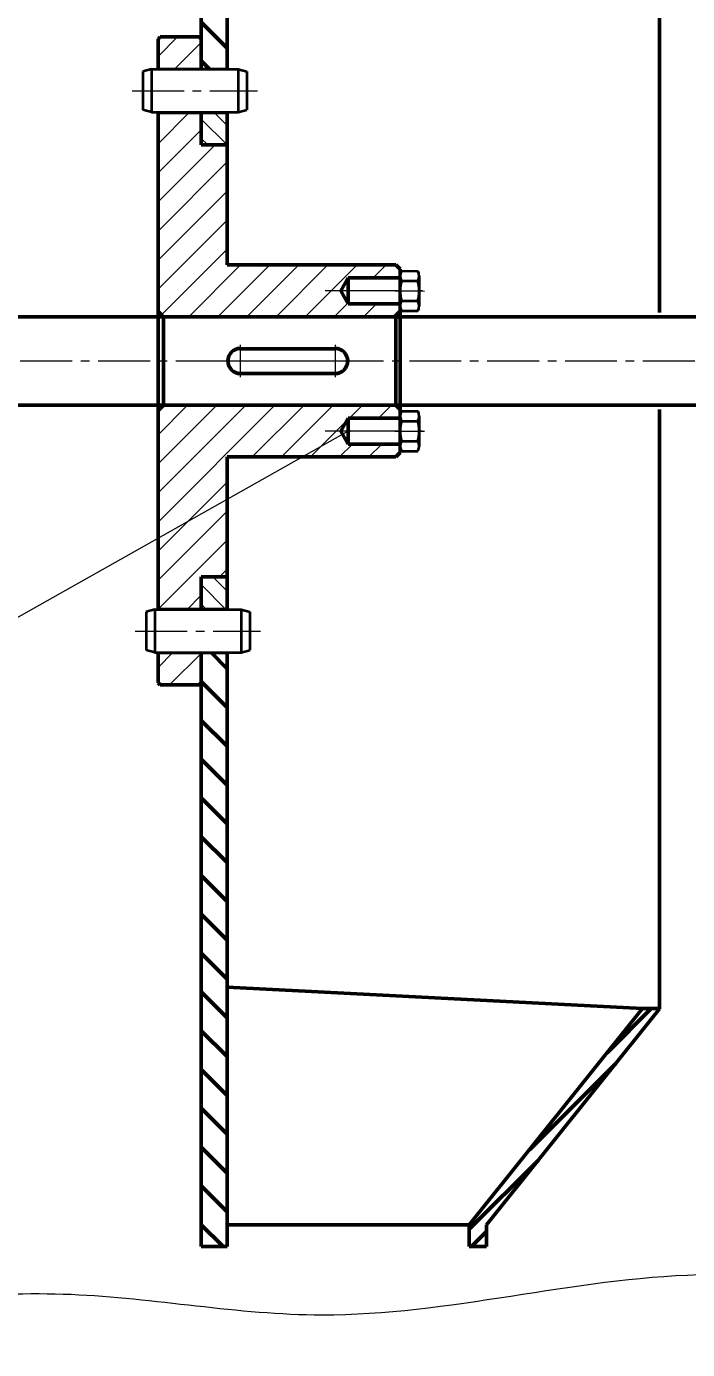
# Model space of a CAD drawing. Header units: millimetres. Extents: x 205 to 2583, y 885 to 2567.
# Drawn here: x 1549 to 1701.9, y 1731.3 to 2037.6 of the extents above; entities that cross this region are included whole.
import ezdxf

# ---------------------------------------------------------------- set-up
doc = ezdxf.new("R2010")
doc.units = ezdxf.units.MM
for name, pattern in [('ACAD_ISO02W100', [15, 12, -3]), ('CENTER', [50.8, 31.75, -6.35, 6.35, -6.35]), ('点画线', [18, 12, -2, 2, -2])]:
    doc.linetypes.add(name, pattern=pattern)
doc.layers.get('0').update_dxf_attribs({"lineweight": 18})
for name, color, linetype, lineweight in [('中心线层', 1, '点画线', 18), ('尺寸线层', 3, 'Continuous', 18), ('点划线', 1, 'CENTER', 18), ('粗实线', 7, 'Continuous', 50), ('粗实线层', 7, 'Continuous', 35), ('细实线层', 7, 'Continuous', 18), ('虚线', 2, 'ACAD_ISO02W100', 18)]:
    doc.layers.add(name, color=color, linetype=linetype, lineweight=lineweight)
doc.styles.get("Standard").update_dxf_attribs({"font": ''})
doc.styles.add('标准', font='', dxfattribs={"width": 0.667})
doc.styles.get('Standard').set_extended_font_data('arial')
doc.styles.get('标准').set_extended_font_data('宋体')
doc.dimstyles.new('角度标注', dxfattribs={"dimscale": 5, "dimtxt": 3.5, "dimasz": 3, "dimexe": 3, "dimexo": 1, "dimgap": 1, "dimtad": 1, "dimtih": 1, "dimtoh": 1, "dimdsep": 46, "dimtxsty": 'Standard', "dimcen": 1.5, "dimdle": 6, "dimaunit": 1, "dimadec": 0, "dimazin": 0, "dimtfac": 1, "dimtmove": 0, "dimatfit": 3, "dimfxl": 1, "dimtolj": 1, "dimarcsym": 0})
pattern_1 = [(135, (0, 0), (-4.490128, -4.490128), [])]
pattern_2 = [(135, (0, 0), (-2.245064, -2.245064), [])]
pattern_3 = [(45, (0, 0), (-3.367596, 3.367596), [])]

# ---------------------------------------------------------------- blocks, each defined once
blk = doc.blocks.new('*X8')
at = {"layer": '尺寸线层', "linetype": 'Continuous'}
for points in [[(1394.4, 1442.94), (1409.4, 1445.44), (1409.4, 1440.44)], [(2119.4, 1442.94), (2104.4, 1445.44), (2104.4, 1440.44)]]:
    blk.add_hatch(color=0, dxfattribs=at).paths.add_polyline_path(points, flags=0)
at = {"layer": '尺寸线层', "color": 0, "linetype": 'Continuous'}
for p, q in [((2119.4, 1955.18), (2119.4, 1427.94)), ((1394.4, 1525.18), (1394.4, 1427.94)), ((1394.4, 1442.94), (2119.4, 1442.94))]:
    blk.add_line(p, q, dxfattribs=at)
at = {"layer": '尺寸线层', "color": 0, "insert": (1756.9, 1456.87), "char_height": 17.5, "width": 76.8826, "attachment_point": 5}
blk.add_mtext('720', dxfattribs=at)
blk = doc.blocks.new('_CAXARROW')
blk.add_hatch(color=0).paths.add_polyline_path([(0, 0), (-1, 0.125), (-1, -0.125)], flags=0)
blk = doc.blocks.new('*X11')
at = {"layer": '中心线层', "linetype": '点画线', "lineweight": 18}
blk.add_line((-2.5, 0), (26.5, 0), dxfattribs=at)
at = {"layer": '粗实线层'}
for p, q in [((2, 5), (0, 4.46)), ((0, 4.46), (0, -4.46)), ((2, 5), (2, -5)), ((2, 5), (22, 5)), ((22, 5), (22, -5)), ((22, 5), (24, 4.46)), ((24, 4.46), (24, -4.46)), ((2, -5), (0, -4.46)), ((2, -5), (22, -5)), ((22, -5), (24, -4.46))]:
    blk.add_line(p, q, dxfattribs=at)
blk = doc.blocks.new('*X12')
at = {"layer": '中心线层', "linetype": '点画线', "lineweight": 18}
blk.add_line((-2.5, 0), (26.5, 0), dxfattribs=at)
at = {"layer": '粗实线层'}
for p, q in [((2, 5), (0, 4.46)), ((0, 4.46), (0, -4.46)), ((2, 5), (2, -5)), ((2, 5), (22, 5)), ((22, 5), (22, -5)), ((22, 5), (24, 4.46)), ((24, 4.46), (24, -4.46)), ((2, -5), (0, -4.46)), ((2, -5), (22, -5)), ((22, -5), (24, -4.46))]:
    blk.add_line(p, q, dxfattribs=at)
blk = doc.blocks.new('*X19')
at = {"layer": '中心线层'}
blk.add_line((0, -1.25), (0, 5.65), dxfattribs=at)
at = {"layer": '粗实线层'}
for p, q in [((-4.62, 0.31), (-4.62, 4.09)), ((-3.46, 4.4), (3.46, 4.4)), ((-2.31, 0.31), (-2.31, 4.09)), ((2.31, 0.31), (2.31, 4.09)), ((4.62, 0.31), (4.62, 4.09)), ((-3.46, 0), (3.46, 0))]:
    blk.add_line(p, q, dxfattribs=at)
for centre, radius, start, end in [((-3.46, 2.09), 2.31, 60, 120), ((0, -4.37), 8.77, 74.7385, 105.2615), ((3.46, 2.09), 2.31, 60, 120), ((-3.46, 2.31), 2.31, 240, 300), ((0, 8.77), 8.77, 254.7385, 285.2615), ((3.46, 2.31), 2.31, 240, 300)]:
    blk.add_arc(centre, radius, start, end, dxfattribs=at)
blk = doc.blocks.new('*X20')
at = {"layer": '中心线层'}
blk.add_line((0, -1.25), (0, 5.65), dxfattribs=at)
at = {"layer": '粗实线层'}
for p, q in [((-4.62, 0.31), (-4.62, 4.09)), ((-3.46, 4.4), (3.46, 4.4)), ((-2.31, 0.31), (-2.31, 4.09)), ((2.31, 0.31), (2.31, 4.09)), ((4.62, 0.31), (4.62, 4.09)), ((-3.46, 0), (3.46, 0))]:
    blk.add_line(p, q, dxfattribs=at)
for centre, radius, start, end in [((-3.46, 2.09), 2.31, 60, 120), ((0, -4.37), 8.77, 74.7385, 105.2615), ((3.46, 2.09), 2.31, 60, 120), ((-3.46, 2.31), 2.31, 240, 300), ((0, 8.77), 8.77, 254.7385, 285.2615), ((3.46, 2.31), 2.31, 240, 300)]:
    blk.add_arc(centre, radius, start, end, dxfattribs=at)
blk = doc.blocks.new('*X32')
at = {"layer": '细实线层', "lineweight": 18}
h = blk.add_hatch(color=0, dxfattribs=at)
edge = h.paths.add_edge_path(flags=0)
edge.add_arc((0, 0), 0.5, 0, 360)
at = {"layer": '细实线层', "color": 0}
for p, q in [((0, 0), (-294.01, -165.76)), ((-294.01, -165.76), (-334.01, -165.76))]:
    blk.add_line(p, q, dxfattribs=at)
at = {"layer": '细实线层', "color": 0, "lineweight": 18, "insert": (-314.01, -160.96), "char_height": 19.777, "width": 70.4, "attachment_point": 8, "line_spacing_factor": 1.15057, "style": '标准'}
blk.add_mtext('\\T1.1;8', dxfattribs=at)
blk = doc.blocks.new('*X39')
at = {"layer": '中心线层'}
for p, q in [((3, 3.75), (3, -3.75)), ((25, -3.75), (25, 3.75))]:
    blk.add_line(p, q, dxfattribs=at)
at = {"layer": '中心线层', "linetype": '点画线', "lineweight": 18}
blk.add_line((-1.5, 0), (29.5, 0), dxfattribs=at)
at = {"layer": '粗实线层'}
for p, q in [((3, 3), (25, 3)), ((3, 2.75), (25, 2.75)), ((3, -2.75), (25, -2.75)), ((3, -3), (25, -3))]:
    blk.add_line(p, q, dxfattribs=at)
for centre, radius, start, end in [((3, 0), 3, 90, 270), ((3, 0), 2.75, 90, 270), ((25, 0), 3, 270, 90), ((25, 0), 2.75, 270, 90)]:
    blk.add_arc(centre, radius, start, end, dxfattribs=at)

msp = doc.modelspace()

# ---------------------------------------------------------------- hatches: boundary and pattern name
at = {"layer": '点划线'}
h = msp.add_hatch(dxfattribs=at)
h.set_pattern_fill('ANSI31', color=3, style=0, pattern_type=0)
h.set_pattern_definition(pattern_2)
h.paths.add_polyline_path([(1589.405, 2010.182), (1595.405, 2010.182), (1595.405, 2017.682), (1589.405, 2017.682)], flags=0)
h = msp.add_hatch(dxfattribs=at)
h.set_pattern_fill('ANSI31', color=3, style=0, pattern_type=0)
h.set_pattern_definition(pattern_2)
h.paths.add_polyline_path([(1595.405, 1910.182), (1589.405, 1910.182), (1589.405, 1902.682), (1595.405, 1902.682)], flags=0)
at = {"layer": '粗实线'}
h = msp.add_hatch(dxfattribs=at)
h.set_pattern_fill('ANSI31', color=3, style=0, pattern_type=0)
h.set_pattern_definition(pattern_1)
h.paths.add_polyline_path([(1595.405, 2165.182), (1589.405, 2165.182), (1589.405, 2035.182), (1589.405, 2034.682), (1589.405, 2027.682), (1595.405, 2027.682)], flags=0)
h = msp.add_hatch(dxfattribs=at)
h.set_pattern_fill('ANSI31', color=3, style=0, pattern_type=0)
h.set_pattern_definition(pattern_1)
h.paths.add_polyline_path([(1595.405, 1755.182), (1589.405, 1755.182), (1589.405, 1885.182), (1589.405, 1885.682), (1589.405, 1892.682), (1595.405, 1892.682)], flags=0)
h = msp.add_hatch(dxfattribs=at)
h.set_pattern_fill('ANSI31', color=3, style=0, pattern_type=0)
h.paths.add_polyline_path([(1695.405, 1810.182), (1695.405, 1810.249), (1691.458, 1810.249), (1691.405, 1810.182), (1651.405, 1760.182), (1651.405, 1755.182), (1655.405, 1755.182), (1655.405, 1760.182)], flags=0)
at = {"layer": '虚线'}
h = msp.add_hatch(dxfattribs=at)
h.set_pattern_fill('ANSI31', color=3, style=0, pattern_type=0)
h.set_pattern_definition(pattern_3)
h.paths.add_polyline_path([(1589.405, 2034.682), (1588.905, 2035.182), (1579.905, 2035.182), (1579.405, 2034.682), (1579.405, 2027.682), (1589.405, 2027.682)], flags=0)
h = msp.add_hatch(dxfattribs=at)
h.set_pattern_fill('ANSI31', color=3, style=0, pattern_type=0)
h.set_pattern_definition(pattern_3)
h.paths.add_polyline_path([(1595.405, 2010.182), (1589.405, 2010.182), (1589.405, 2017.682), (1579.405, 2017.682), (1579.405, 1971.682), (1580.683, 1970.404), (1595.405, 1970.404), (1634.405, 1970.404), (1635.405, 1971.404), (1635.405, 1973.404), (1623.405, 1973.404), (1621.673, 1976.404), (1623.405, 1979.404), (1635.405, 1979.404), (1635.405, 1981.404), (1634.405, 1982.404), (1595.405, 1982.404)], flags=0)
h = msp.add_hatch(dxfattribs=at)
h.set_pattern_fill('ANSI31', color=3, style=0, pattern_type=0)
h.set_pattern_definition(pattern_3)
h.paths.add_polyline_path([(1595.405, 1910.182), (1589.405, 1910.182), (1589.405, 1902.682), (1579.405, 1902.682), (1579.405, 1948.682), (1580.683, 1949.961), (1595.405, 1949.961), (1634.405, 1949.961), (1635.405, 1948.961), (1635.405, 1946.961), (1623.405, 1946.961), (1621.673, 1943.961), (1623.405, 1940.961), (1635.405, 1940.961), (1635.405, 1938.961), (1634.405, 1937.961), (1595.405, 1937.961)], flags=0)
h = msp.add_hatch(dxfattribs=at)
h.set_pattern_fill('ANSI31', color=3, style=0, pattern_type=0)
h.set_pattern_definition(pattern_3)
h.paths.add_polyline_path([(1589.405, 1892.682), (1579.405, 1892.682), (1579.405, 1885.682), (1579.905, 1885.182), (1588.905, 1885.182), (1589.405, 1885.682)], flags=0)

# ---------------------------------------------------------------- linework, layer by layer
at = {"layer": '中心线层'}
msp.add_line((1115.554, 1960.182), (2412.232, 1960.182), dxfattribs=at)
at = {"layer": '点划线'}
for p, q in [((1576.847, 2022.432), (1598.469, 2022.432)), ((1640.611, 1976.404), (1618.048, 1976.404)), ((1640.611, 1943.961), (1618.048, 1943.961)), ((1576.847, 1897.932), (1598.469, 1897.932))]:
    msp.add_line(p, q, dxfattribs=at)
at = {"layer": '粗实线'}
for p, q in [((1589.405, 2165.182), (1589.405, 2035.182)), ((1595.405, 2165.182), (1595.405, 2010.182)), ((1695.405, 1971.404), (1695.405, 2110.182)), ((1579.405, 2034.682), (1579.905, 2035.182)), ((1579.405, 2034.682), (1579.405, 1960.182)), ((1588.905, 2035.182), (1579.905, 2035.182)), ((1588.905, 2035.182), (1589.405, 2034.682)), ((1589.405, 2035.182), (1589.405, 2034.682)), ((1589.405, 2034.682), (1589.405, 2010.182)), ((1589.405, 2034.682), (1589.405, 2010.182)), ((1589.405, 2027.682), (1579.405, 2027.682)), ((1589.405, 2027.682), (1595.405, 2027.682)), ((1579.405, 2017.682), (1589.405, 2017.682)), ((1589.405, 2017.682), (1595.405, 2017.682)), ((1589.405, 2010.182), (1595.405, 2010.182)), ((1595.405, 1982.404), (1595.405, 2010.182)), ((1595.405, 1982.404), (1595.405, 2010.182)), ((1595.405, 1982.404), (1634.405, 1982.404)), ((1634.405, 1982.404), (1635.405, 1981.404)), ((1579.405, 1980.182), (1579.405, 1960.182)), ((1621.673, 1976.404), (1623.405, 1979.404)), ((1635.405, 1979.404), (1623.405, 1979.404)), ((1623.405, 1979.404), (1623.405, 1973.404)), ((1635.405, 1981.404), (1635.405, 1977.581)), ((1635.405, 1981.404), (1635.405, 1976.404)), ((1635.405, 1976.404), (1635.405, 1979.404)), ((1621.673, 1976.404), (1623.405, 1973.404)), ((1635.405, 1977.581), (1635.405, 1971.404)), ((1623.405, 1973.404), (1635.405, 1973.404)), ((1484.405, 1970.404), (1995.405, 1970.404)), ((1579.405, 1971.682), (1580.683, 1970.404)), ((1580.683, 1970.404), (1595.405, 1970.404)), ((1580.683, 1970.404), (1580.683, 1960.182)), ((1595.405, 1970.404), (1634.405, 1970.404)), ((1634.405, 1970.404), (1635.405, 1971.404)), ((1634.405, 1970.404), (1634.405, 1960.182)), ((1635.405, 1971.404), (1635.405, 1970.404)), ((1635.405, 1970.404), (1635.405, 1960.182)), ((1579.405, 1940.182), (1579.405, 1960.182)), ((1579.405, 1885.682), (1579.405, 1960.182)), ((1580.683, 1949.961), (1580.683, 1960.182)), ((1634.405, 1949.961), (1634.405, 1960.182)), ((1635.405, 1949.961), (1635.405, 1960.182)), ((1484.405, 1949.961), (1995.405, 1949.961)), ((1579.405, 1948.682), (1580.683, 1949.961)), ((1580.683, 1949.961), (1595.405, 1949.961)), ((1595.405, 1949.961), (1634.405, 1949.961)), ((1634.405, 1949.961), (1635.405, 1948.961)), ((1635.405, 1948.961), (1635.405, 1949.961)), ((1635.405, 1942.784), (1635.405, 1948.961)), ((1695.405, 1948.961), (1695.405, 1810.182)), ((1621.673, 1943.961), (1623.405, 1946.961)), ((1623.405, 1940.961), (1623.405, 1946.961)), ((1623.405, 1946.961), (1635.405, 1946.961)), ((1621.673, 1943.961), (1623.405, 1940.961)), ((1635.405, 1938.961), (1635.405, 1943.961)), ((1635.405, 1943.961), (1635.405, 1940.961)), ((1635.405, 1938.961), (1635.405, 1942.784)), ((1635.405, 1940.961), (1623.405, 1940.961)), ((1634.405, 1937.961), (1635.405, 1938.961)), ((1595.405, 1937.961), (1595.405, 1910.182)), ((1595.405, 1937.961), (1595.405, 1910.182)), ((1595.405, 1937.961), (1634.405, 1937.961)), ((1589.405, 1885.682), (1589.405, 1910.182)), ((1589.405, 1885.682), (1589.405, 1910.182)), ((1589.405, 1910.182), (1595.405, 1910.182)), ((1595.405, 1910.182), (1595.405, 1755.182)), ((1579.405, 1902.682), (1589.405, 1902.682)), ((1589.405, 1902.682), (1595.405, 1902.682)), ((1589.405, 1892.682), (1579.405, 1892.682)), ((1589.405, 1892.682), (1595.405, 1892.682)), ((1579.405, 1885.682), (1579.905, 1885.182)), ((1588.905, 1885.182), (1579.905, 1885.182)), ((1588.905, 1885.182), (1589.405, 1885.682)), ((1589.405, 1885.182), (1589.405, 1885.682)), ((1589.405, 1755.182), (1589.405, 1885.182)), ((1595.405, 1815.214), (1691.458, 1810.249)), ((1691.405, 1810.182), (1651.405, 1760.182)), ((1655.405, 1760.182), (1695.405, 1810.182)), ((1691.405, 1810.182), (1691.458, 1810.249)), ((1691.458, 1810.249), (1695.405, 1810.249)), ((1595.405, 1760.182), (1651.405, 1760.182)), ((1651.405, 1755.182), (1651.405, 1760.182)), ((1655.405, 1760.182), (1655.405, 1755.182)), ((1589.405, 1755.182), (1595.405, 1755.182)), ((1655.405, 1755.182), (1651.405, 1755.182))]:
    msp.add_line(p, q, dxfattribs=at)
at = {"layer": '细实线层'}
msp.add_open_spline([(1404.405, 1760.182), (1410.579, 1755.16), (1436.695, 1733.916), (1495.171, 1739.31), (1558.354, 1747.354), (1627.286, 1733.542), (1712.466, 1758.979), (1814.219, 1726.09), (1915.034, 1752.997), (1988.279, 1734.021), (2025.153, 1739.287), (2034.405, 1740.932)], degree=3, knots=[0, 0, 0, 0, 23.5493665, 99.615329, 160.0686891, 218.4035452, 306.322509, 418.2766887, 526.1041837, 610.2308144, 638.4225815, 638.4225815, 638.4225815, 638.4225815], dxfattribs=at)

# ---------------------------------------------------------------- block references
at = {"layer": '粗实线层'}
msp.add_blockref('*X39', (1595.431, 1960.182), dxfattribs=at)

# ---------------------------------------------------------------- dimensions: what is measured, and where the dimension line sits
at = {"layer": '尺寸线层'}
dim = msp.add_linear_dim(base=(2119.405, 1442.944), p1=(1394.405, 1530.183), p2=(2119.405, 1960.182), text='720', dimstyle='角度标注', override={"dimscale": 5, "dimsah": 1, "dimldrblk": '_CAXARROW', "dimtfill": 1}, dxfattribs=at)
dim.commit()
dim.dimension.update_dxf_attribs({"geometry": '*X8', "text_midpoint": (1756.905, 1456.874)})

# ---------------------------------------------------------------- next in the draw order: wipeouts: each hides what was drawn before it
for points in [[(1599.921, 2022.754), (1599.921, 2027.218), (1597.921, 2027.754), (1577.921, 2027.754), (1575.921, 2027.218), (1575.921, 2023.504), (1575.921, 2022.754), (1575.921, 2018.29), (1577.921, 2017.754), (1597.921, 2017.754), (1599.921, 2018.29)], [(1635.693, 1971.783), (1639.475, 1971.767), (1639.475, 1971.767), (1639.708, 1972.323), (1639.789, 1972.92), (1639.789, 1972.92), (1639.805, 1976.384), (1639.82, 1979.848), (1639.82, 1979.848), (1639.744, 1980.446), (1639.516, 1981.004), (1639.516, 1981.004), (1638.205, 1981.01), (1635.734, 1981.021), (1635.734, 1981.021), (1635.501, 1980.465), (1635.42, 1979.868), (1635.42, 1979.868), (1635.405, 1976.404), (1635.389, 1972.94), (1635.389, 1972.94), (1635.465, 1972.341)], [(1635.693, 1939.341), (1639.475, 1939.324), (1639.475, 1939.324), (1639.708, 1939.88), (1639.789, 1940.478), (1639.789, 1940.478), (1639.805, 1943.942), (1639.82, 1947.406), (1639.82, 1947.406), (1639.744, 1948.004), (1639.516, 1948.562), (1639.516, 1948.562), (1638.205, 1948.568), (1635.734, 1948.579), (1635.734, 1948.579), (1635.501, 1948.023), (1635.42, 1947.425), (1635.42, 1947.425), (1635.405, 1943.961), (1635.389, 1940.497), (1635.389, 1940.497), (1635.465, 1939.899)], [(1600.636, 1897.657), (1600.636, 1902.121), (1598.636, 1902.657), (1578.636, 1902.657), (1576.636, 1902.121), (1576.636, 1898.407), (1576.636, 1897.657), (1576.636, 1893.193), (1578.636, 1892.657), (1598.636, 1892.657), (1600.636, 1893.193)]]:
    msp.add_wipeout(points).dxf.layer = '粗实线'

# ---------------------------------------------------------------- next in the draw order: block references
at = {"layer": '粗实线'}
msp.add_blockref('*X12', (1575.921, 2022.754), dxfattribs=at)
for name, p, rotation in [('*X19', (1635.405, 1976.404), 269.745353767728), ('*X20', (1635.405, 1943.961), 269.745353767728), ('*X11', (1576.636, 1897.657), 1.874082097381912e-11)]:
    msp.add_blockref(name, p, dxfattribs=dict(at, rotation=rotation))
at = {"layer": '细实线层'}
msp.add_blockref('*X32', (1623.405, 1943.961), dxfattribs=at)

doc.saveas('drawing.dxf')
